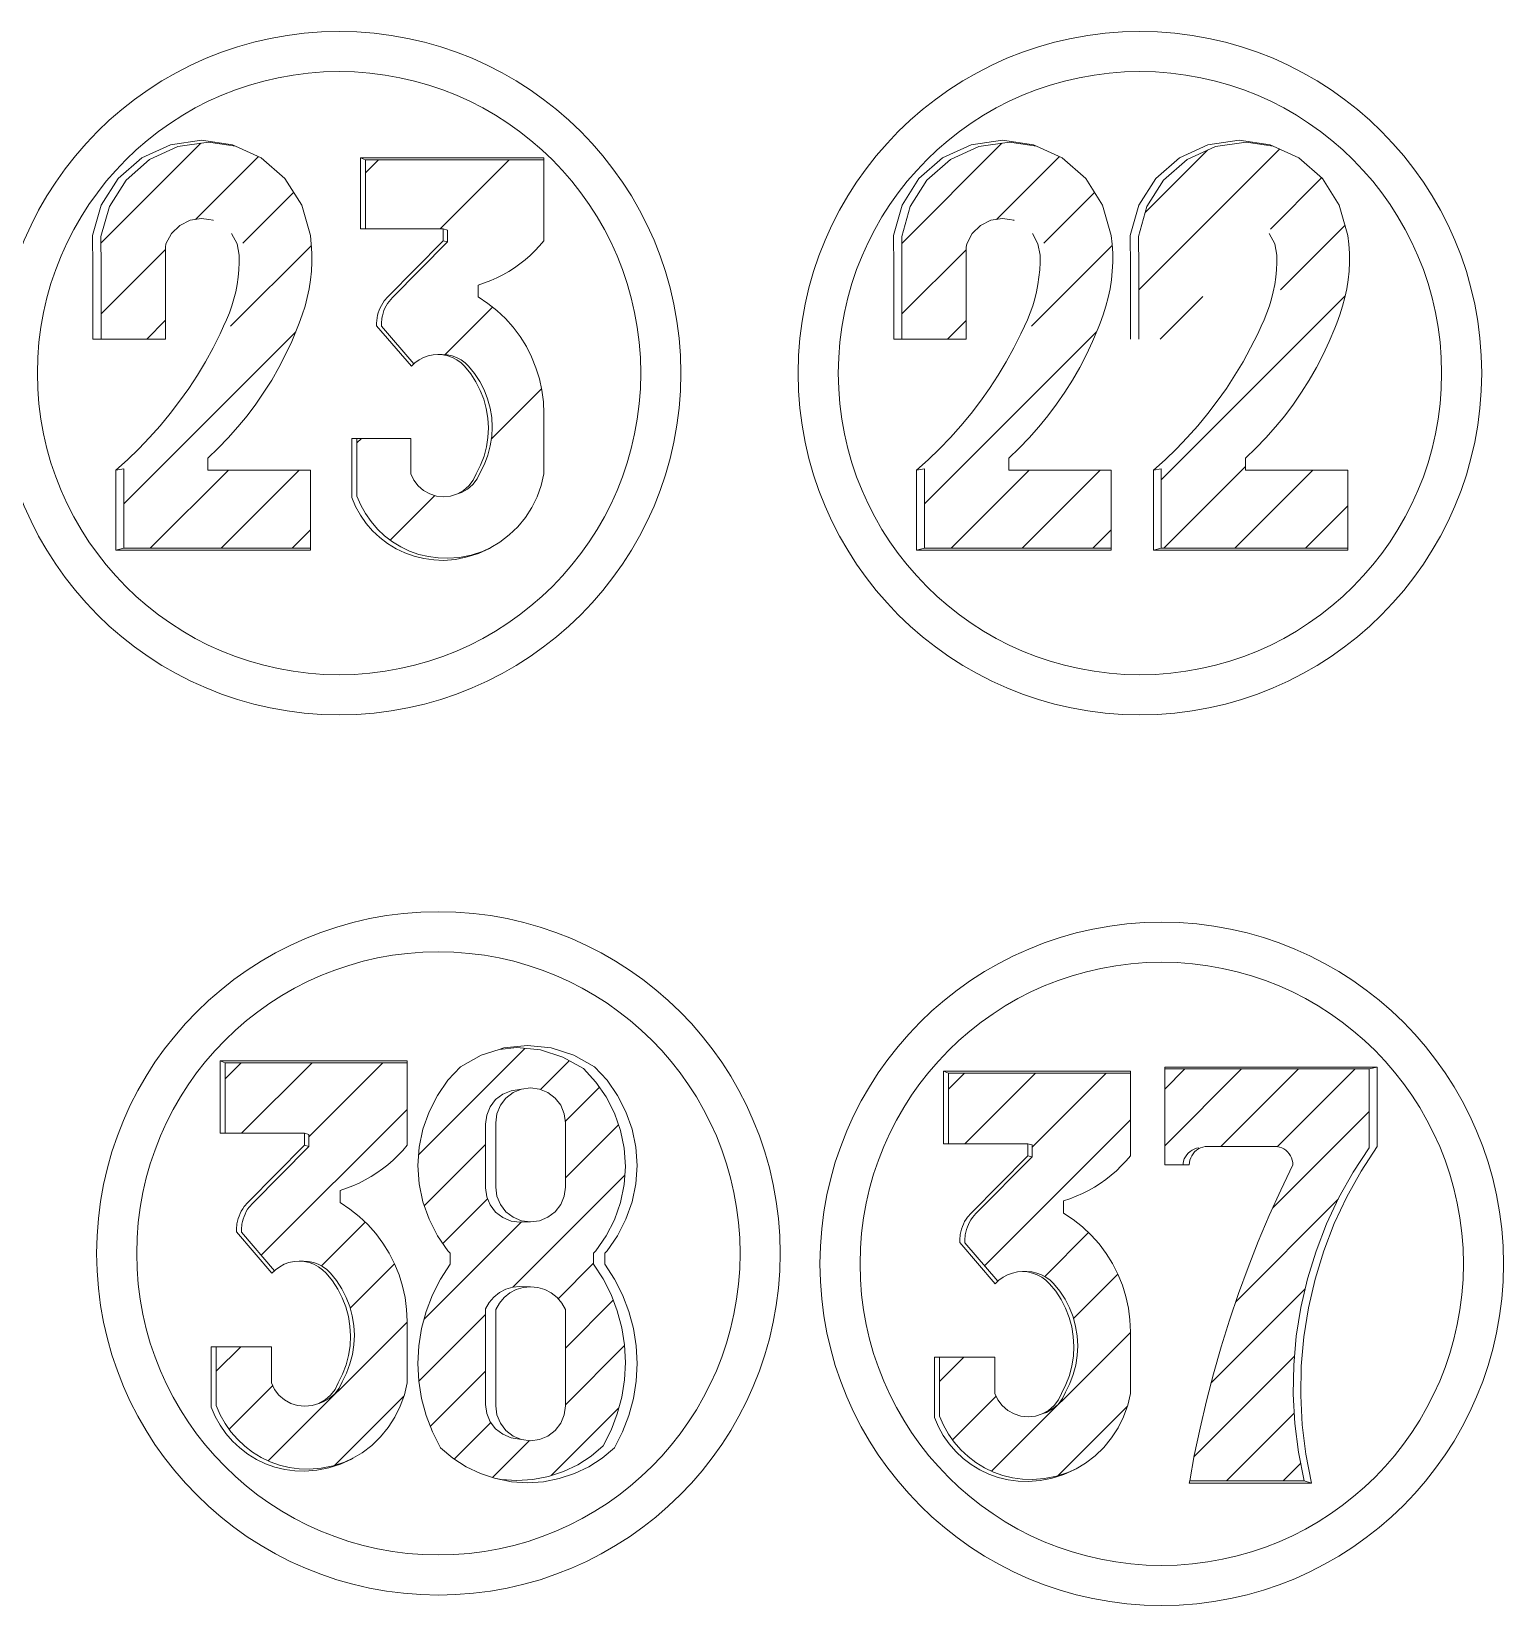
# Model space of a CAD drawing. Header units: inches. Extents: x 91 to 9019, y -381 to 2878.
# Drawn here: x 4640.69 to 4674.53, y 1370.17 to 1406.37 of the extents above; entities that cross this region are included whole.
import ezdxf

# ---------------------------------------------------------------- set-up
doc = ezdxf.new("R2010")
doc.units = ezdxf.units.IN
doc.header["$MEASUREMENT"] = 0
pattern_1 = [(45, (4025.287, 1972.0265), (-0.8148213, 0.8148213), [])]

msp = doc.modelspace()

# ---------------------------------------------------------------- hatches: boundary and pattern name
at = {"lineweight": 20}
h = msp.add_hatch(dxfattribs=at)
h.set_pattern_fill('ANSI31', color=256, scale=9.218651)
h.set_pattern_definition([(45, (4006.8729, 1972.0265), (-0.8148213, 0.8148213), [])])
h.paths.add_polyline_path([(4647.098, 1396.283), (4644.74, 1396.283), (4644.74, 1396.56), (4644.981, 1396.79), (4645.212, 1397.029), (4645.433, 1397.278), (4645.643, 1397.535), (4645.843, 1397.801), (4646.032, 1398.075), (4646.209, 1398.356), (4646.374, 1398.645), (4646.528, 1398.94), (4646.669, 1399.241), (4646.798, 1399.548), (4646.841, 1399.667), (4646.913, 1399.859), (4646.976, 1400.055), (4647.028, 1400.254), (4647.07, 1400.455), (4647.102, 1400.658), (4647.122, 1400.863), (4647.132, 1401.068), (4647.131, 1401.273), (4647.12, 1401.478), (4647.098, 1401.683), (4646.9, 1402.378), (4646.512, 1402.989), (4645.968, 1403.465), (4645.377, 1403.737), (4644.759, 1403.826), (4644.05, 1403.724), (4643.399, 1403.424), (4642.86, 1402.953), (4642.477, 1402.348), (4642.28, 1401.66), (4642.287, 1400.943), (4642.287, 1399.295), (4643.763, 1399.295), (4643.763, 1401.462), (4643.901, 1401.722), (4644.092, 1401.909), (4644.331, 1402.028), (4644.595, 1402.069), (4644.759, 1402.042), (4644.858, 1402.028), (4644.863, 1402.026), (4645.02, 1402.001), (4645.256, 1401.883), (4645.446, 1401.699), (4645.57, 1401.465), (4645.617, 1401.205), (4645.617, 1401.038), (4645.609, 1400.871), (4645.593, 1400.705), (4645.569, 1400.539), (4645.537, 1400.375), (4645.497, 1400.213), (4645.45, 1400.052), (4645.394, 1399.894), (4645.331, 1399.74), (4645.261, 1399.588), (4645.183, 1399.414), (4645.022, 1399.095), (4644.849, 1398.781), (4644.665, 1398.475), (4644.469, 1398.175), (4644.262, 1397.883), (4644.045, 1397.599), (4643.817, 1397.324), (4643.579, 1397.057), (4643.331, 1396.799), (4643.073, 1396.551), (4642.806, 1396.312), (4642.806, 1394.488), (4647.098, 1394.488)])
h = msp.add_hatch(dxfattribs=at)
h.set_pattern_fill('ANSI31', color=256, scale=9.218651)
h.set_pattern_definition(pattern_1)
h.paths.add_polyline_path([(4665.512, 1396.283), (4663.154, 1396.283), (4663.154, 1396.56), (4663.395, 1396.79), (4663.626, 1397.029), (4663.847, 1397.278), (4664.057, 1397.535), (4664.257, 1397.801), (4664.446, 1398.075), (4664.623, 1398.356), (4664.788, 1398.645), (4664.942, 1398.94), (4665.083, 1399.241), (4665.212, 1399.548), (4665.255, 1399.667), (4665.328, 1399.859), (4665.39, 1400.055), (4665.442, 1400.254), (4665.484, 1400.455), (4665.516, 1400.658), (4665.536, 1400.863), (4665.546, 1401.068), (4665.546, 1401.273), (4665.534, 1401.478), (4665.512, 1401.683), (4665.314, 1402.378), (4664.926, 1402.989), (4664.382, 1403.465), (4663.791, 1403.737), (4663.173, 1403.826), (4662.464, 1403.724), (4661.814, 1403.424), (4661.274, 1402.953), (4660.891, 1402.348), (4660.694, 1401.66), (4660.701, 1400.943), (4660.701, 1399.295), (4662.177, 1399.295), (4662.177, 1401.462), (4662.316, 1401.722), (4662.507, 1401.909), (4662.745, 1402.028), (4663.009, 1402.069), (4663.173, 1402.042), (4663.273, 1402.028), (4663.277, 1402.026), (4663.434, 1402.001), (4663.671, 1401.883), (4663.86, 1401.699), (4663.984, 1401.465), (4664.031, 1401.205), (4664.031, 1401.038), (4664.023, 1400.871), (4664.007, 1400.705), (4663.983, 1400.539), (4663.951, 1400.375), (4663.911, 1400.213), (4663.864, 1400.052), (4663.808, 1399.894), (4663.745, 1399.74), (4663.675, 1399.588), (4663.597, 1399.414), (4663.436, 1399.095), (4663.263, 1398.781), (4663.079, 1398.475), (4662.883, 1398.175), (4662.676, 1397.883), (4662.459, 1397.599), (4662.231, 1397.324), (4661.993, 1397.057), (4661.745, 1396.799), (4661.487, 1396.551), (4661.221, 1396.312), (4661.221, 1394.488), (4665.512, 1394.488)])
h = msp.add_hatch(dxfattribs=at)
h.set_pattern_fill('ANSI31', color=256, scale=9.218651)
h.set_pattern_definition(pattern_1)
h.paths.add_polyline_path([(4670.954, 1396.283), (4668.597, 1396.283), (4668.597, 1396.56), (4668.837, 1396.79), (4669.068, 1397.029), (4669.289, 1397.278), (4669.5, 1397.535), (4669.699, 1397.801), (4669.888, 1398.075), (4670.065, 1398.356), (4670.231, 1398.645), (4670.384, 1398.94), (4670.525, 1399.241), (4670.654, 1399.548), (4670.697, 1399.667), (4670.77, 1399.859), (4670.833, 1400.055), (4670.885, 1400.254), (4670.927, 1400.455), (4670.958, 1400.658), (4670.979, 1400.863), (4670.989, 1401.068), (4670.988, 1401.273), (4670.977, 1401.478), (4670.954, 1401.683), (4670.756, 1402.378), (4670.369, 1402.989), (4669.824, 1403.465), (4669.233, 1403.737), (4668.615, 1403.826), (4667.907, 1403.724), (4667.256, 1403.424), (4666.717, 1402.953), (4666.333, 1402.348), (4666.137, 1401.66), (4666.144, 1400.943), (4666.144, 1399.295), (4667.619, 1399.295), (4667.619, 1401.462), (4667.758, 1401.722), (4667.949, 1401.909), (4668.188, 1402.028), (4668.451, 1402.069), (4668.615, 1402.042), (4668.715, 1402.028), (4668.719, 1402.026), (4668.877, 1402.001), (4669.113, 1401.883), (4669.302, 1401.699), (4669.426, 1401.465), (4669.473, 1401.205), (4669.474, 1401.038), (4669.466, 1400.871), (4669.45, 1400.705), (4669.426, 1400.539), (4669.394, 1400.375), (4669.354, 1400.213), (4669.306, 1400.052), (4669.251, 1399.894), (4669.188, 1399.74), (4669.117, 1399.588), (4669.039, 1399.414), (4668.878, 1399.095), (4668.706, 1398.781), (4668.521, 1398.475), (4668.326, 1398.175), (4668.119, 1397.883), (4667.901, 1397.599), (4667.673, 1397.324), (4667.435, 1397.057), (4667.187, 1396.799), (4666.93, 1396.551), (4666.663, 1396.312), (4666.663, 1394.488), (4670.954, 1394.488)])
h = msp.add_hatch(dxfattribs=at)
h.set_pattern_fill('ANSI31', color=256, scale=17)
h.set_pattern_definition([(45, (3617.141, 2286.2095), (-1.502602, 1.502602), [])])
h.paths.add_polyline_path([(4652.468, 1403.419), (4648.365, 1403.419), (4648.365, 1401.83), (4650.155, 1401.83), (4650.252, 1401.802), (4650.252, 1401.532), (4648.986, 1400.254), (4648.907, 1400.163), (4648.872, 1400.113), (4648.841, 1400.062), (4648.814, 1400.008), (4648.791, 1399.952), (4648.771, 1399.895), (4648.755, 1399.836), (4648.744, 1399.777), (4648.733, 1399.657), (4648.734, 1399.596), (4649.478, 1398.729), (4649.503, 1398.753), (4649.596, 1398.82), (4649.697, 1398.874), (4649.805, 1398.913), (4649.918, 1398.937), (4650.032, 1398.945), (4650.13, 1398.946), (4650.244, 1398.938), (4650.355, 1398.914), (4650.462, 1398.875), (4650.563, 1398.822), (4650.655, 1398.755), (4650.737, 1398.676), (4650.875, 1398.506), (4650.995, 1398.322), (4651.095, 1398.127), (4651.174, 1397.922), (4651.232, 1397.711), (4651.267, 1397.494), (4651.279, 1397.275), (4651.268, 1397.056), (4651.235, 1396.839), (4651.179, 1396.627), (4651.102, 1396.422), (4651.003, 1396.226), (4650.933, 1396.081), (4650.835, 1395.953), (4650.713, 1395.847), (4650.573, 1395.769), (4650.479, 1395.737), (4650.324, 1395.688), (4650.162, 1395.672), (4650, 1395.688), (4649.845, 1395.737), (4649.703, 1395.817), (4649.58, 1395.923), (4649.481, 1396.052), (4649.41, 1396.199), (4649.41, 1397.015), (4648.167, 1397.015), (4648.167, 1395.687), (4648.255, 1395.48), (4648.365, 1395.283), (4648.494, 1395.099), (4648.641, 1394.928), (4648.805, 1394.774), (4648.985, 1394.638), (4649.177, 1394.52), (4649.38, 1394.423), (4649.592, 1394.347), (4649.811, 1394.294), (4650.034, 1394.263), (4650.259, 1394.256), (4650.53, 1394.278), (4650.797, 1394.331), (4651.056, 1394.415), (4651.247, 1394.501), (4651.452, 1394.625), (4651.67, 1394.792), (4651.868, 1394.983), (4652.042, 1395.195), (4652.191, 1395.426), (4652.313, 1395.673), (4652.405, 1395.931), (4652.468, 1396.199), (4652.468, 1397.589), (4652.457, 1397.857), (4652.422, 1398.122), (4652.365, 1398.384), (4652.286, 1398.64), (4652.186, 1398.888), (4652.064, 1399.127), (4651.923, 1399.354), (4651.762, 1399.568), (4651.584, 1399.768), (4651.389, 1399.952), (4651.18, 1400.119), (4650.957, 1400.267), (4650.957, 1400.539), (4651.103, 1400.588), (4651.246, 1400.644), (4651.387, 1400.707), (4651.525, 1400.776), (4651.658, 1400.853), (4651.788, 1400.936), (4651.914, 1401.025), (4652.035, 1401.12), (4652.151, 1401.221), (4652.262, 1401.328), (4652.368, 1401.44), (4652.468, 1401.558)])
h = msp.add_hatch(dxfattribs=at)
h.set_pattern_fill('ANSI31', color=256, scale=7.374921)
h.set_pattern_definition([(45, (4154.3499, 1814.853), (-0.651857, 0.651857), [])])
h.paths.add_polyline_path([(4653.611, 1378.277), (4653.659, 1378.329), (4653.899, 1378.673), (4654.091, 1379.046), (4654.23, 1379.441), (4654.315, 1379.852), (4654.343, 1380.271), (4654.315, 1380.689), (4654.23, 1381.1), (4654.091, 1381.495), (4653.899, 1381.868), (4653.659, 1382.212), (4653.375, 1382.52), (4652.903, 1382.785), (4652.387, 1382.949), (4651.848, 1383.004), (4651.441, 1382.962), (4651.026, 1382.831), (4650.55, 1382.563), (4650.262, 1382.252), (4650.02, 1381.905), (4649.826, 1381.528), (4649.686, 1381.129), (4649.6, 1380.714), (4649.572, 1380.291), (4649.6, 1379.869), (4649.686, 1379.454), (4649.826, 1379.055), (4650.02, 1378.678), (4650.262, 1378.331), (4650.311, 1378.278), (4650.311, 1378.019), (4650.09, 1377.679), (4649.906, 1377.317), (4649.761, 1376.938), (4649.656, 1376.546), (4649.593, 1376.145), (4649.572, 1375.74), (4649.593, 1375.335), (4649.656, 1374.934), (4649.761, 1374.542), (4649.906, 1374.163), (4650.09, 1373.801), (4650.371, 1373.564), (4650.681, 1373.364), (4651.013, 1373.206), (4651.333, 1373.1), (4651.485, 1373.071), (4651.848, 1373.047), (4652.212, 1373.071), (4652.57, 1373.14), (4652.916, 1373.254), (4653.245, 1373.411), (4653.551, 1373.609), (4653.83, 1373.844), (4654.012, 1374.202), (4654.155, 1374.577), (4654.259, 1374.966), (4654.322, 1375.362), (4654.343, 1375.764), (4654.322, 1376.165), (4654.259, 1376.562), (4654.155, 1376.95), (4654.012, 1377.325), (4653.83, 1377.684), (4653.611, 1378.021)])
h.paths.add_polyline_path([(4652.489, 1377.438), (4652.637, 1377.361), (4652.769, 1377.256), (4652.878, 1377.129), (4652.961, 1376.983), (4652.961, 1374.763), (4652.934, 1374.556), (4652.854, 1374.363), (4652.727, 1374.197), (4652.561, 1374.07), (4652.368, 1373.99), (4652.161, 1373.963), (4651.954, 1373.99), (4651.713, 1374.031), (4651.522, 1374.11), (4651.358, 1374.236), (4651.232, 1374.4), (4651.153, 1374.591), (4651.126, 1374.796), (4651.126, 1376.995), (4651.208, 1377.139), (4651.316, 1377.265), (4651.446, 1377.368), (4651.593, 1377.445), (4651.753, 1377.492), (4651.918, 1377.508), (4652.161, 1377.501), (4652.328, 1377.485)], flags=16)
h.paths.add_polyline_path([(4652.368, 1379.023), (4652.161, 1378.996), (4651.918, 1378.987), (4651.713, 1379.014), (4651.522, 1379.094), (4651.358, 1379.22), (4651.232, 1379.384), (4651.153, 1379.575), (4651.126, 1379.78), (4651.126, 1381.245), (4651.153, 1381.45), (4651.232, 1381.641), (4651.358, 1381.806), (4651.522, 1381.931), (4651.713, 1382.011), (4651.954, 1382.048), (4652.161, 1382.076), (4652.368, 1382.048), (4652.561, 1381.968), (4652.727, 1381.841), (4652.854, 1381.676), (4652.934, 1381.483), (4652.961, 1381.276), (4652.961, 1379.796), (4652.934, 1379.588), (4652.854, 1379.396), (4652.727, 1379.23), (4652.561, 1379.103)], flags=16)
h = msp.add_hatch(dxfattribs=at)
h.set_pattern_fill('ANSI31', color=256, scale=9.218651)
h.set_pattern_definition([(45, (4109.8692, 1924.2097), (-0.8148213, 0.8148213), [])])
h.paths.add_polyline_path([(4649.323, 1382.655), (4645.139, 1382.655), (4645.139, 1381.034), (4646.964, 1381.034), (4647.063, 1381.006), (4647.063, 1380.731), (4645.772, 1379.427), (4645.691, 1379.334), (4645.656, 1379.284), (4645.625, 1379.231), (4645.597, 1379.176), (4645.573, 1379.119), (4645.553, 1379.061), (4645.537, 1379.001), (4645.525, 1378.941), (4645.514, 1378.818), (4645.515, 1378.756), (4646.274, 1377.872), (4646.299, 1377.896), (4646.394, 1377.965), (4646.497, 1378.02), (4646.607, 1378.06), (4646.722, 1378.084), (4646.839, 1378.092), (4646.939, 1378.092), (4647.055, 1378.084), (4647.169, 1378.06), (4647.278, 1378.021), (4647.38, 1377.966), (4647.474, 1377.898), (4647.558, 1377.818), (4647.699, 1377.644), (4647.821, 1377.457), (4647.923, 1377.257), (4648.004, 1377.049), (4648.062, 1376.833), (4648.098, 1376.612), (4648.11, 1376.389), (4648.1, 1376.165), (4648.066, 1375.944), (4648.009, 1375.728), (4647.93, 1375.519), (4647.829, 1375.319), (4647.758, 1375.171), (4647.658, 1375.04), (4647.534, 1374.933), (4647.39, 1374.853), (4647.294, 1374.82), (4647.136, 1374.77), (4646.971, 1374.754), (4646.806, 1374.77), (4646.648, 1374.82), (4646.503, 1374.901), (4646.377, 1375.01), (4646.276, 1375.142), (4646.204, 1375.291), (4646.204, 1376.124), (4644.936, 1376.124), (4644.936, 1374.769), (4645.027, 1374.558), (4645.139, 1374.357), (4645.27, 1374.169), (4645.421, 1373.995), (4645.588, 1373.838), (4645.77, 1373.699), (4645.966, 1373.579), (4646.174, 1373.48), (4646.39, 1373.403), (4646.613, 1373.348), (4646.841, 1373.317), (4647.07, 1373.309), (4647.347, 1373.332), (4647.619, 1373.386), (4647.883, 1373.472), (4648.078, 1373.56), (4648.288, 1373.686), (4648.51, 1373.856), (4648.711, 1374.051), (4648.889, 1374.268), (4649.041, 1374.503), (4649.165, 1374.754), (4649.259, 1375.018), (4649.323, 1375.291), (4649.323, 1376.709), (4649.312, 1376.982), (4649.277, 1377.253), (4649.218, 1377.52), (4649.138, 1377.781), (4649.035, 1378.034), (4648.911, 1378.277), (4648.767, 1378.509), (4648.603, 1378.728), (4648.422, 1378.932), (4648.223, 1379.119), (4648.009, 1379.289), (4647.782, 1379.44), (4647.782, 1379.718), (4647.931, 1379.767), (4648.077, 1379.824), (4648.221, 1379.889), (4648.361, 1379.96), (4648.498, 1380.038), (4648.63, 1380.122), (4648.758, 1380.213), (4648.882, 1380.31), (4649, 1380.414), (4649.113, 1380.523), (4649.221, 1380.637), (4649.323, 1380.757)])
h = msp.add_hatch(dxfattribs=at)
h.set_pattern_fill('ANSI31', color=256, scale=7.374921)
h.set_pattern_definition([(45, (4156.9338, 1814.82455), (-0.651857, 0.651857), [])])
h.paths.add_polyline_path([(4669.767, 1376.368), (4669.872, 1377.03), (4670.024, 1377.683), (4670.22, 1378.323), (4670.462, 1378.948), (4670.747, 1379.555), (4671.073, 1380.14), (4671.44, 1380.701), (4671.44, 1382.512), (4666.744, 1382.512), (4666.744, 1380.306), (4667.162, 1380.306), (4667.166, 1380.365), (4667.201, 1380.469), (4667.262, 1380.56), (4667.344, 1380.633), (4667.443, 1380.681), (4667.47, 1380.687), (4667.418, 1380.669), (4667.369, 1380.645), (4667.324, 1380.615), (4667.283, 1380.579), (4667.247, 1380.537), (4667.216, 1380.492), (4667.192, 1380.443), (4667.174, 1380.391), (4667.164, 1380.338), (4667.162, 1380.306), (4667.307, 1380.306), (4667.312, 1380.389), (4667.348, 1380.494), (4667.41, 1380.586), (4667.493, 1380.659), (4667.592, 1380.709), (4667.674, 1380.725), (4667.729, 1380.728), (4669.307, 1380.728), (4669.406, 1380.708), (4669.505, 1380.659), (4669.587, 1380.586), (4669.648, 1380.494), (4669.682, 1380.389), (4669.686, 1380.306), (4669.408, 1379.727), (4669.143, 1379.14), (4668.893, 1378.547), (4668.657, 1377.949), (4668.436, 1377.345), (4668.229, 1376.735), (4668.038, 1376.121), (4667.861, 1375.503), (4667.7, 1374.88), (4667.553, 1374.253), (4667.422, 1373.623), (4667.316, 1373.038), (4669.945, 1373.038), (4669.815, 1373.696), (4669.733, 1374.361), (4669.697, 1375.03), (4669.708, 1375.7)])
h = msp.add_hatch(dxfattribs=at)
h.set_pattern_fill('ANSI31', color=256, scale=9.218651)
h.set_pattern_definition([(45, (4126.5, 1923.9688), (-0.8148213, 0.8148213), [])])
h.paths.add_polyline_path([(4665.954, 1382.414), (4661.77, 1382.414), (4661.77, 1380.793), (4663.595, 1380.793), (4663.694, 1380.765), (4663.694, 1380.49), (4662.402, 1379.187), (4662.322, 1379.093), (4662.287, 1379.043), (4662.255, 1378.99), (4662.227, 1378.935), (4662.204, 1378.878), (4662.184, 1378.82), (4662.168, 1378.76), (4662.156, 1378.7), (4662.145, 1378.577), (4662.146, 1378.515), (4662.905, 1377.631), (4662.93, 1377.655), (4663.024, 1377.724), (4663.128, 1377.779), (4663.238, 1377.819), (4663.353, 1377.843), (4663.47, 1377.851), (4663.57, 1377.852), (4663.686, 1377.844), (4663.799, 1377.819), (4663.908, 1377.78), (4664.011, 1377.725), (4664.105, 1377.657), (4664.188, 1377.577), (4664.33, 1377.403), (4664.452, 1377.216), (4664.554, 1377.017), (4664.634, 1376.808), (4664.693, 1376.592), (4664.729, 1376.371), (4664.741, 1376.148), (4664.73, 1375.924), (4664.697, 1375.703), (4664.64, 1375.487), (4664.561, 1375.278), (4664.46, 1375.078), (4664.389, 1374.93), (4664.289, 1374.799), (4664.165, 1374.692), (4664.021, 1374.612), (4663.925, 1374.579), (4663.767, 1374.53), (4663.602, 1374.513), (4663.437, 1374.53), (4663.279, 1374.579), (4663.134, 1374.66), (4663.008, 1374.769), (4662.907, 1374.901), (4662.835, 1375.05), (4662.835, 1375.883), (4661.567, 1375.883), (4661.567, 1374.528), (4661.658, 1374.317), (4661.769, 1374.116), (4661.901, 1373.928), (4662.051, 1373.755), (4662.219, 1373.597), (4662.401, 1373.458), (4662.597, 1373.338), (4662.804, 1373.239), (4663.021, 1373.162), (4663.244, 1373.108), (4663.471, 1373.076), (4663.701, 1373.068), (4663.977, 1373.091), (4664.25, 1373.146), (4664.514, 1373.231), (4664.709, 1373.319), (4664.918, 1373.445), (4665.141, 1373.615), (4665.342, 1373.81), (4665.52, 1374.027), (4665.672, 1374.262), (4665.796, 1374.514), (4665.89, 1374.777), (4665.954, 1375.05), (4665.954, 1376.468), (4665.942, 1376.741), (4665.907, 1377.012), (4665.849, 1377.279), (4665.769, 1377.54), (4665.666, 1377.793), (4665.542, 1378.036), (4665.398, 1378.268), (4665.234, 1378.487), (4665.052, 1378.691), (4664.854, 1378.878), (4664.64, 1379.048), (4664.413, 1379.199), (4664.413, 1379.477), (4664.562, 1379.527), (4664.708, 1379.584), (4664.852, 1379.648), (4664.992, 1379.719), (4665.128, 1379.797), (4665.261, 1379.881), (4665.389, 1379.972), (4665.512, 1380.07), (4665.631, 1380.173), (4665.744, 1380.282), (4665.852, 1380.396), (4665.954, 1380.516)])

# ---------------------------------------------------------------- linework, layer by layer
for p, q in [((4648.249, 1403.463), (4648.249, 1401.83)), ((4648.365, 1403.419), (4648.365, 1401.83)), ((4648.249, 1401.83), (4648.365, 1401.83)), ((4648.365, 1401.83), (4650.155, 1401.83)), ((4650.155, 1401.83), (4650.252, 1401.802)), ((4650.252, 1401.802), (4650.252, 1401.532)), ((4650.479, 1395.737), (4650.324, 1395.688)), ((4645.021, 1382.7), (4645.021, 1381.034)), ((4645.139, 1382.655), (4645.139, 1381.034)), ((4661.652, 1382.459), (4661.652, 1380.793)), ((4661.77, 1382.414), (4661.77, 1380.793)), ((4645.021, 1381.034), (4645.139, 1381.034)), ((4645.139, 1381.034), (4646.964, 1381.034)), ((4646.964, 1381.034), (4647.063, 1381.006)), ((4647.063, 1381.006), (4647.063, 1380.731)), ((4661.652, 1380.793), (4661.77, 1380.793)), ((4661.77, 1380.793), (4663.595, 1380.793)), ((4663.595, 1380.793), (4663.694, 1380.765)), ((4663.694, 1380.765), (4663.694, 1380.49)), ((4651.994, 1377.485), (4651.833, 1377.438)), ((4652.161, 1377.501), (4651.994, 1377.485)), ((4647.294, 1374.82), (4647.136, 1374.77)), ((4663.925, 1374.579), (4663.767, 1374.53)), ((4667.316, 1373.038), (4669.945, 1373.038))]:
    msp.add_line(p, q, dxfattribs=at)
for points in [[(4642.099, 1399.295), (4642.099, 1400.96), (4642.092, 1401.683), (4642.29, 1402.378), (4642.677, 1402.989), (4643.222, 1403.465), (4643.879, 1403.767), (4644.595, 1403.871), (4645.311, 1403.767), (4645.377, 1403.737), (4645.968, 1403.465), (4646.512, 1402.989), (4646.9, 1402.378), (4647.098, 1401.683), (4647.12, 1401.478), (4647.131, 1401.273), (4647.132, 1401.068), (4647.122, 1400.863), (4647.102, 1400.658), (4647.07, 1400.455), (4647.028, 1400.254), (4646.976, 1400.055), (4646.913, 1399.859), (4646.841, 1399.667), (4646.798, 1399.548), (4646.669, 1399.241), (4646.528, 1398.94), (4646.374, 1398.645), (4646.209, 1398.356), (4646.032, 1398.075), (4645.843, 1397.801), (4645.643, 1397.535), (4645.433, 1397.278), (4645.212, 1397.029), (4644.981, 1396.79), (4644.74, 1396.56), (4644.74, 1396.283), (4647.098, 1396.283), (4647.098, 1394.488), (4647.098, 1394.441), (4642.623, 1394.441)], [(4642.287, 1399.295), (4642.287, 1400.943), (4642.28, 1401.66), (4642.477, 1402.348), (4642.86, 1402.953), (4643.399, 1403.424), (4644.05, 1403.724), (4644.759, 1403.826), (4645.377, 1403.737)], [(4660.513, 1399.295), (4660.513, 1400.96), (4660.506, 1401.683), (4660.704, 1402.378), (4661.091, 1402.989), (4661.636, 1403.465), (4662.293, 1403.767), (4663.009, 1403.871), (4663.725, 1403.767), (4663.791, 1403.737), (4664.382, 1403.465), (4664.926, 1402.989), (4665.314, 1402.378), (4665.512, 1401.683), (4665.534, 1401.478), (4665.546, 1401.273), (4665.546, 1401.068), (4665.536, 1400.863), (4665.516, 1400.658), (4665.484, 1400.455), (4665.442, 1400.254), (4665.39, 1400.055), (4665.328, 1399.859), (4665.255, 1399.667), (4665.212, 1399.548), (4665.083, 1399.241), (4664.942, 1398.94), (4664.788, 1398.645), (4664.623, 1398.356), (4664.446, 1398.075), (4664.257, 1397.801), (4664.057, 1397.535), (4663.847, 1397.278), (4663.626, 1397.029), (4663.395, 1396.79), (4663.154, 1396.56), (4663.154, 1396.283), (4665.512, 1396.283), (4665.512, 1394.488), (4665.512, 1394.441), (4661.037, 1394.441)], [(4660.701, 1399.295), (4660.701, 1400.943), (4660.694, 1401.66), (4660.891, 1402.348), (4661.274, 1402.953), (4661.814, 1403.424), (4662.464, 1403.724), (4663.173, 1403.826), (4663.791, 1403.737)], [(4665.955, 1399.295), (4665.955, 1400.96), (4665.948, 1401.683), (4666.147, 1402.378), (4666.534, 1402.989), (4667.078, 1403.465), (4667.735, 1403.767), (4668.451, 1403.871), (4669.167, 1403.767), (4669.233, 1403.737), (4669.824, 1403.465), (4670.369, 1402.989), (4670.756, 1402.378), (4670.954, 1401.683), (4670.977, 1401.478), (4670.988, 1401.273), (4670.989, 1401.068), (4670.979, 1400.863), (4670.958, 1400.658), (4670.927, 1400.455), (4670.885, 1400.254), (4670.833, 1400.055), (4670.77, 1399.859), (4670.697, 1399.667), (4670.654, 1399.548), (4670.525, 1399.241), (4670.384, 1398.94), (4670.231, 1398.645), (4670.065, 1398.356), (4669.888, 1398.075), (4669.699, 1397.801), (4669.5, 1397.535), (4669.289, 1397.278), (4669.068, 1397.029), (4668.837, 1396.79), (4668.597, 1396.56), (4668.597, 1396.283), (4670.954, 1396.283), (4670.954, 1394.488), (4670.954, 1394.441), (4666.48, 1394.441)], [(4666.144, 1399.295), (4666.144, 1400.943), (4666.137, 1401.66), (4666.333, 1402.348), (4666.717, 1402.953), (4667.256, 1403.424), (4667.907, 1403.724), (4668.615, 1403.826), (4669.233, 1403.737)], [(4651.67, 1394.792), (4651.868, 1394.983), (4652.042, 1395.195), (4652.191, 1395.426), (4652.313, 1395.673), (4652.405, 1395.931), (4652.468, 1396.199), (4652.468, 1397.589), (4652.457, 1397.857), (4652.422, 1398.122), (4652.365, 1398.384), (4652.286, 1398.64), (4652.186, 1398.888), (4652.064, 1399.127), (4651.923, 1399.354), (4651.762, 1399.568), (4651.584, 1399.768), (4651.389, 1399.952), (4651.18, 1400.119), (4650.957, 1400.267), (4650.957, 1400.539), (4651.103, 1400.588), (4651.246, 1400.644), (4651.387, 1400.707), (4651.525, 1400.776), (4651.658, 1400.853), (4651.788, 1400.936), (4651.914, 1401.025), (4652.035, 1401.12), (4652.151, 1401.221), (4652.262, 1401.328), (4652.368, 1401.44), (4652.468, 1401.558), (4652.468, 1403.419)], [(4642.099, 1399.295), (4642.287, 1399.295), (4643.764, 1399.295), (4643.764, 1401.415), (4643.777, 1401.489), (4643.903, 1401.724), (4644.094, 1401.911), (4644.333, 1402.03), (4644.597, 1402.071), (4644.761, 1402.044), (4644.861, 1402.03), (4644.865, 1402.028)], [(4660.513, 1399.295), (4660.701, 1399.295), (4662.178, 1399.295), (4662.178, 1401.415), (4662.192, 1401.489), (4662.317, 1401.724), (4662.508, 1401.911), (4662.747, 1402.03), (4663.011, 1402.071), (4663.175, 1402.044), (4663.275, 1402.03), (4663.279, 1402.028)], [(4645.288, 1401.722), (4645.413, 1401.487), (4645.461, 1401.224), (4645.461, 1401.055), (4645.453, 1400.887), (4645.437, 1400.718), (4645.413, 1400.551), (4645.381, 1400.386), (4645.34, 1400.222), (4645.292, 1400.06), (4645.236, 1399.9), (4645.173, 1399.744), (4645.102, 1399.591), (4645.023, 1399.415), (4644.86, 1399.093), (4644.686, 1398.776), (4644.5, 1398.467), (4644.302, 1398.164), (4644.093, 1397.869), (4643.874, 1397.583), (4643.643, 1397.304), (4643.403, 1397.035), (4643.152, 1396.774), (4642.892, 1396.524), (4642.623, 1396.283), (4642.623, 1394.441), (4642.806, 1394.488), (4647.098, 1394.488)], [(4650.155, 1401.83), (4650.155, 1401.558), (4650.252, 1401.532), (4648.986, 1400.254), (4648.907, 1400.163), (4648.872, 1400.113), (4648.841, 1400.062), (4648.814, 1400.008), (4648.791, 1399.952), (4648.771, 1399.895), (4648.755, 1399.836), (4648.744, 1399.777), (4648.733, 1399.657), (4648.734, 1399.596), (4649.478, 1398.729)], [(4663.702, 1401.722), (4663.828, 1401.487), (4663.875, 1401.224), (4663.876, 1401.055), (4663.868, 1400.887), (4663.851, 1400.718), (4663.827, 1400.551), (4663.795, 1400.386), (4663.755, 1400.222), (4663.706, 1400.06), (4663.65, 1399.9), (4663.587, 1399.744), (4663.516, 1399.591), (4663.437, 1399.415), (4663.274, 1399.093), (4663.1, 1398.776), (4662.914, 1398.467), (4662.716, 1398.164), (4662.507, 1397.869), (4662.288, 1397.583), (4662.057, 1397.304), (4661.817, 1397.035), (4661.566, 1396.774), (4661.306, 1396.524), (4661.037, 1396.283), (4661.037, 1394.441), (4661.221, 1394.488), (4665.512, 1394.488)], [(4669.145, 1401.722), (4669.27, 1401.487), (4669.318, 1401.224), (4669.318, 1401.055), (4669.31, 1400.887), (4669.294, 1400.718), (4669.27, 1400.551), (4669.237, 1400.386), (4669.197, 1400.222), (4669.149, 1400.06), (4669.093, 1399.9), (4669.029, 1399.744), (4668.958, 1399.591), (4668.879, 1399.415), (4668.717, 1399.093), (4668.542, 1398.776), (4668.356, 1398.467), (4668.159, 1398.164), (4667.95, 1397.869), (4667.73, 1397.583), (4667.5, 1397.304), (4667.259, 1397.035), (4667.009, 1396.774), (4666.749, 1396.524), (4666.48, 1396.283), (4666.48, 1394.441), (4666.663, 1394.488), (4670.954, 1394.488)], [(4650.155, 1401.558), (4648.876, 1400.267), (4648.797, 1400.175), (4648.762, 1400.125), (4648.73, 1400.072), (4648.703, 1400.018), (4648.679, 1399.962), (4648.659, 1399.904), (4648.644, 1399.845), (4648.632, 1399.785), (4648.621, 1399.664), (4648.622, 1399.603), (4649.42, 1398.673), (4649.478, 1398.729), (4649.503, 1398.753), (4649.596, 1398.82), (4649.697, 1398.874), (4649.805, 1398.913), (4649.918, 1398.937), (4650.032, 1398.945)], [(4650.324, 1395.688), (4650.162, 1395.672), (4650, 1395.688), (4649.845, 1395.737), (4649.703, 1395.817), (4649.58, 1395.923), (4649.481, 1396.052), (4649.41, 1396.199), (4649.41, 1397.015), (4648.167, 1397.015), (4648.049, 1397.015), (4648.049, 1395.654), (4648.139, 1395.445), (4648.249, 1395.247), (4648.38, 1395.06), (4648.528, 1394.889), (4648.694, 1394.733), (4648.875, 1394.595), (4649.069, 1394.476), (4649.274, 1394.378), (4649.488, 1394.302), (4649.709, 1394.248), (4649.935, 1394.217), (4650.162, 1394.209), (4650.436, 1394.232), (4650.705, 1394.286), (4650.967, 1394.37), (4651.217, 1394.483), (4651.247, 1394.501), (4651.452, 1394.625), (4651.67, 1394.792)], [(4648.167, 1397.015), (4648.167, 1395.687), (4648.255, 1395.48), (4648.365, 1395.283), (4648.494, 1395.099), (4648.641, 1394.928), (4648.805, 1394.774), (4648.985, 1394.638), (4649.177, 1394.52), (4649.38, 1394.423), (4649.592, 1394.347), (4649.811, 1394.294), (4650.034, 1394.263), (4650.259, 1394.256), (4650.53, 1394.278), (4650.797, 1394.331), (4651.056, 1394.415), (4651.247, 1394.501)], [(4642.623, 1396.283), (4642.806, 1396.312), (4642.806, 1394.488)], [(4661.037, 1396.283), (4661.221, 1396.312), (4661.221, 1394.488)], [(4666.48, 1396.283), (4666.663, 1396.312), (4666.663, 1394.488)], [(4650.311, 1378.019), (4650.311, 1378.278), (4650.262, 1378.331), (4650.02, 1378.678), (4649.826, 1379.055), (4649.686, 1379.454), (4649.6, 1379.869), (4649.572, 1380.291), (4649.6, 1380.714), (4649.686, 1381.129), (4649.826, 1381.528), (4650.02, 1381.905), (4650.262, 1382.252), (4650.55, 1382.563), (4651.026, 1382.831), (4651.441, 1382.962), (4651.547, 1382.996)], [(4651.333, 1373.1), (4651.485, 1373.071), (4651.848, 1373.047), (4652.212, 1373.071), (4652.57, 1373.14), (4652.916, 1373.254), (4653.245, 1373.411), (4653.551, 1373.609), (4653.83, 1373.844), (4654.012, 1374.202), (4654.155, 1374.577), (4654.259, 1374.966), (4654.322, 1375.362), (4654.343, 1375.764), (4654.322, 1376.165), (4654.259, 1376.562), (4654.155, 1376.95), (4654.012, 1377.325), (4653.83, 1377.684), (4653.611, 1378.021), (4653.611, 1378.277), (4653.659, 1378.329), (4653.899, 1378.673), (4654.091, 1379.046), (4654.23, 1379.441), (4654.315, 1379.852), (4654.343, 1380.271), (4654.315, 1380.689), (4654.23, 1381.1), (4654.091, 1381.495), (4653.899, 1381.868), (4653.659, 1382.212), (4653.375, 1382.52), (4652.903, 1382.785), (4652.387, 1382.949), (4651.848, 1383.004), (4651.441, 1382.962)], [(4653.871, 1378.019), (4653.871, 1378.278), (4653.919, 1378.331), (4654.162, 1378.678), (4654.355, 1379.055), (4654.496, 1379.454), (4654.581, 1379.869), (4654.61, 1380.291), (4654.581, 1380.714), (4654.496, 1381.129), (4654.355, 1381.528), (4654.162, 1381.905), (4653.919, 1382.252), (4653.632, 1382.563), (4653.155, 1382.831), (4652.634, 1382.996), (4652.091, 1383.052), (4651.547, 1382.996)], [(4648.51, 1373.856), (4648.711, 1374.051), (4648.889, 1374.268), (4649.041, 1374.503), (4649.165, 1374.754), (4649.259, 1375.018), (4649.323, 1375.291), (4649.323, 1376.709), (4649.312, 1376.982), (4649.277, 1377.253), (4649.218, 1377.52), (4649.138, 1377.781), (4649.035, 1378.034), (4648.911, 1378.277), (4648.767, 1378.509), (4648.603, 1378.728), (4648.422, 1378.932), (4648.223, 1379.119), (4648.009, 1379.289), (4647.782, 1379.44), (4647.782, 1379.718), (4647.931, 1379.767), (4648.077, 1379.824), (4648.221, 1379.889), (4648.361, 1379.96), (4648.498, 1380.038), (4648.63, 1380.122), (4648.758, 1380.213), (4648.882, 1380.31), (4649, 1380.414), (4649.113, 1380.523), (4649.221, 1380.637), (4649.323, 1380.757), (4649.323, 1382.655)], [(4671.629, 1382.557), (4671.44, 1382.512), (4666.744, 1382.512)], [(4671.44, 1382.512), (4671.44, 1380.701), (4671.073, 1380.14), (4670.747, 1379.555), (4670.462, 1378.948), (4670.22, 1378.323), (4670.024, 1377.683), (4669.872, 1377.03), (4669.767, 1376.368), (4669.708, 1375.7), (4669.697, 1375.03), (4669.733, 1374.361), (4669.815, 1373.696), (4669.945, 1373.038), (4670.119, 1372.99), (4669.988, 1373.654), (4669.905, 1374.326), (4669.869, 1375.002), (4669.88, 1375.679), (4669.939, 1376.353), (4670.045, 1377.021), (4670.198, 1377.68), (4670.397, 1378.327), (4670.641, 1378.959), (4670.929, 1379.571), (4671.259, 1380.162), (4671.629, 1380.728), (4671.629, 1382.557), (4666.744, 1382.557), (4666.744, 1382.512), (4666.744, 1380.306), (4667.162, 1380.306), (4667.307, 1380.306), (4667.31, 1380.361), (4667.321, 1380.416), (4667.339, 1380.468), (4667.363, 1380.517), (4667.394, 1380.563), (4667.43, 1380.605), (4667.472, 1380.641), (4667.518, 1380.672), (4667.567, 1380.696), (4667.62, 1380.714), (4667.674, 1380.725), (4667.729, 1380.728), (4669.27, 1380.728), (4669.325, 1380.725), (4669.379, 1380.714), (4669.431, 1380.696), (4669.48, 1380.672), (4669.526, 1380.641), (4669.567, 1380.604), (4669.603, 1380.563), (4669.633, 1380.517), (4669.657, 1380.467), (4669.674, 1380.415), (4669.684, 1380.361), (4669.686, 1380.306), (4669.408, 1379.727), (4669.143, 1379.14), (4668.893, 1378.547), (4668.657, 1377.949), (4668.436, 1377.345), (4668.229, 1376.735), (4668.038, 1376.121), (4667.861, 1375.503), (4667.7, 1374.88), (4667.553, 1374.253), (4667.422, 1373.623), (4667.316, 1373.038), (4667.307, 1372.99), (4670.119, 1372.99)], [(4665.141, 1373.615), (4665.342, 1373.81), (4665.52, 1374.027), (4665.672, 1374.262), (4665.796, 1374.514), (4665.89, 1374.777), (4665.954, 1375.05), (4665.954, 1376.468), (4665.942, 1376.741), (4665.907, 1377.012), (4665.849, 1377.279), (4665.769, 1377.54), (4665.666, 1377.793), (4665.542, 1378.036), (4665.398, 1378.268), (4665.234, 1378.487), (4665.052, 1378.691), (4664.854, 1378.878), (4664.64, 1379.048), (4664.413, 1379.199), (4664.413, 1379.477), (4664.562, 1379.527), (4664.708, 1379.584), (4664.852, 1379.648), (4664.992, 1379.719), (4665.128, 1379.797), (4665.261, 1379.881), (4665.389, 1379.972), (4665.512, 1380.07), (4665.631, 1380.173), (4665.744, 1380.282), (4665.852, 1380.396), (4665.954, 1380.516), (4665.954, 1382.414)], [(4651.954, 1382.048), (4651.761, 1381.968), (4651.595, 1381.841), (4651.468, 1381.676), (4651.388, 1381.483), (4651.361, 1381.276), (4651.361, 1379.796), (4651.388, 1379.588), (4651.468, 1379.396), (4651.595, 1379.23), (4651.761, 1379.103), (4651.954, 1379.023), (4652.161, 1378.996)], [(4646.964, 1381.034), (4646.964, 1380.757), (4647.063, 1380.731), (4645.772, 1379.427), (4645.691, 1379.334), (4645.656, 1379.284), (4645.625, 1379.231), (4645.597, 1379.176), (4645.573, 1379.119), (4645.553, 1379.061), (4645.537, 1379.001), (4645.525, 1378.941), (4645.514, 1378.818), (4645.515, 1378.756), (4646.274, 1377.872)], [(4646.964, 1380.757), (4645.66, 1379.44), (4645.579, 1379.346), (4645.543, 1379.295), (4645.511, 1379.242), (4645.483, 1379.186), (4645.459, 1379.129), (4645.439, 1379.07), (4645.423, 1379.01), (4645.411, 1378.949), (4645.4, 1378.825), (4645.401, 1378.763), (4646.214, 1377.815), (4646.274, 1377.872), (4646.299, 1377.896), (4646.394, 1377.965), (4646.497, 1378.02), (4646.607, 1378.06), (4646.722, 1378.084), (4646.839, 1378.092)], [(4663.595, 1380.793), (4663.595, 1380.516), (4663.694, 1380.49), (4662.402, 1379.187), (4662.322, 1379.093), (4662.287, 1379.043), (4662.255, 1378.99), (4662.227, 1378.935), (4662.204, 1378.878), (4662.184, 1378.82), (4662.168, 1378.76), (4662.156, 1378.7), (4662.145, 1378.577), (4662.146, 1378.515), (4662.905, 1377.631)], [(4667.524, 1380.697), (4667.47, 1380.687), (4667.418, 1380.669), (4667.369, 1380.645), (4667.324, 1380.615), (4667.283, 1380.579), (4667.247, 1380.537), (4667.216, 1380.492), (4667.192, 1380.443), (4667.174, 1380.391), (4667.164, 1380.338), (4667.162, 1380.306)], [(4663.595, 1380.516), (4662.291, 1379.199), (4662.209, 1379.105), (4662.174, 1379.054), (4662.142, 1379.001), (4662.114, 1378.945), (4662.09, 1378.888), (4662.07, 1378.829), (4662.054, 1378.769), (4662.042, 1378.708), (4662.031, 1378.584), (4662.032, 1378.522), (4662.845, 1377.574), (4662.905, 1377.631), (4662.93, 1377.655), (4663.024, 1377.724), (4663.128, 1377.779), (4663.238, 1377.819), (4663.353, 1377.843), (4663.47, 1377.851)], [(4650.311, 1378.019), (4650.09, 1377.679), (4649.906, 1377.317), (4649.761, 1376.938), (4649.656, 1376.546), (4649.593, 1376.145), (4649.572, 1375.74), (4649.593, 1375.335), (4649.656, 1374.934), (4649.761, 1374.542), (4649.906, 1374.163), (4650.09, 1373.801), (4650.371, 1373.564), (4650.681, 1373.364), (4651.013, 1373.206), (4651.333, 1373.1), (4651.362, 1373.09)], [(4651.362, 1373.09), (4651.724, 1373.02), (4652.091, 1372.997), (4652.458, 1373.02), (4652.819, 1373.09), (4653.169, 1373.206), (4653.501, 1373.364), (4653.81, 1373.564), (4654.091, 1373.801), (4654.275, 1374.163), (4654.421, 1374.542), (4654.525, 1374.934), (4654.589, 1375.335), (4654.61, 1375.74), (4654.589, 1376.145), (4654.525, 1376.546), (4654.421, 1376.938), (4654.275, 1377.317), (4654.091, 1377.679), (4653.871, 1378.019)], [(4651.833, 1377.438), (4651.684, 1377.361), (4651.553, 1377.256), (4651.444, 1377.129), (4651.361, 1376.983), (4651.361, 1374.763), (4651.388, 1374.556), (4651.468, 1374.363), (4651.595, 1374.197), (4651.761, 1374.07), (4651.954, 1373.99)], [(4647.136, 1374.77), (4646.971, 1374.754), (4646.806, 1374.77), (4646.648, 1374.82), (4646.503, 1374.901), (4646.377, 1375.01), (4646.276, 1375.142), (4646.204, 1375.291), (4646.204, 1376.124), (4644.936, 1376.124), (4644.816, 1376.124), (4644.816, 1374.736), (4644.908, 1374.523), (4645.021, 1374.32), (4645.153, 1374.13), (4645.305, 1373.955), (4645.474, 1373.796), (4645.659, 1373.655), (4645.857, 1373.534), (4646.066, 1373.434), (4646.284, 1373.357), (4646.51, 1373.301), (4646.739, 1373.27), (4646.971, 1373.262), (4647.25, 1373.285), (4647.525, 1373.34), (4647.792, 1373.426), (4648.047, 1373.541), (4648.078, 1373.56), (4648.288, 1373.686), (4648.51, 1373.856)], [(4644.936, 1376.124), (4644.936, 1374.769), (4645.027, 1374.558), (4645.139, 1374.357), (4645.27, 1374.169), (4645.421, 1373.995), (4645.588, 1373.838), (4645.77, 1373.699), (4645.966, 1373.579), (4646.174, 1373.48), (4646.39, 1373.403), (4646.613, 1373.348), (4646.841, 1373.317), (4647.07, 1373.309), (4647.347, 1373.332), (4647.619, 1373.386), (4647.883, 1373.472), (4648.078, 1373.56)], [(4663.767, 1374.53), (4663.602, 1374.513), (4663.437, 1374.53), (4663.279, 1374.579), (4663.134, 1374.66), (4663.008, 1374.769), (4662.907, 1374.901), (4662.835, 1375.05), (4662.835, 1375.883), (4661.567, 1375.883), (4661.447, 1375.883), (4661.447, 1374.495), (4661.539, 1374.282), (4661.651, 1374.079), (4661.784, 1373.889), (4661.936, 1373.714), (4662.105, 1373.555), (4662.289, 1373.414), (4662.487, 1373.294), (4662.697, 1373.194), (4662.915, 1373.116), (4663.14, 1373.061), (4663.37, 1373.029), (4663.602, 1373.021), (4663.881, 1373.044), (4664.156, 1373.099), (4664.423, 1373.185), (4664.678, 1373.301), (4664.709, 1373.319), (4664.918, 1373.445), (4665.141, 1373.615)], [(4661.567, 1375.883), (4661.567, 1374.528), (4661.658, 1374.317), (4661.769, 1374.116), (4661.901, 1373.928), (4662.051, 1373.755), (4662.219, 1373.597), (4662.401, 1373.458), (4662.597, 1373.338), (4662.804, 1373.239), (4663.021, 1373.162), (4663.244, 1373.108), (4663.471, 1373.076), (4663.701, 1373.068), (4663.977, 1373.091), (4664.25, 1373.146), (4664.514, 1373.231), (4664.709, 1373.319)]]:
    msp.add_lwpolyline(points, dxfattribs=at)
for points in [[(4648.365, 1403.419), (4652.468, 1403.419), (4652.468, 1403.463), (4648.249, 1403.463)], [(4650.244, 1398.938), (4650.13, 1398.946), (4650.032, 1398.945), (4650.147, 1398.937), (4650.259, 1398.913), (4650.367, 1398.874), (4650.469, 1398.82), (4650.562, 1398.753), (4650.645, 1398.673), (4650.784, 1398.501), (4650.905, 1398.316), (4651.006, 1398.118), (4651.086, 1397.912), (4651.144, 1397.698), (4651.179, 1397.479), (4651.192, 1397.258), (4651.181, 1397.037), (4651.148, 1396.818), (4651.091, 1396.604), (4651.013, 1396.397), (4650.914, 1396.199), (4650.843, 1396.052), (4650.744, 1395.923), (4650.621, 1395.817), (4650.479, 1395.737), (4650.573, 1395.769), (4650.713, 1395.847), (4650.835, 1395.953), (4650.933, 1396.081), (4651.003, 1396.226), (4651.102, 1396.422), (4651.179, 1396.627), (4651.235, 1396.839), (4651.268, 1397.056), (4651.279, 1397.275), (4651.267, 1397.494), (4651.232, 1397.711), (4651.174, 1397.922), (4651.095, 1398.127), (4650.995, 1398.322), (4650.875, 1398.506), (4650.737, 1398.676), (4650.655, 1398.755), (4650.563, 1398.822), (4650.462, 1398.875), (4650.355, 1398.914)], [(4645.139, 1382.655), (4649.323, 1382.655), (4649.323, 1382.7), (4645.021, 1382.7)], [(4661.77, 1382.414), (4665.954, 1382.414), (4665.954, 1382.459), (4661.652, 1382.459)], [(4651.713, 1379.014), (4651.522, 1379.094), (4651.358, 1379.22), (4651.232, 1379.384), (4651.153, 1379.575), (4651.126, 1379.78), (4651.126, 1381.245), (4651.153, 1381.45), (4651.232, 1381.641), (4651.358, 1381.806), (4651.522, 1381.931), (4651.713, 1382.011), (4651.954, 1382.048), (4652.161, 1382.076), (4652.368, 1382.048), (4652.561, 1381.968), (4652.727, 1381.841), (4652.854, 1381.676), (4652.934, 1381.483), (4652.961, 1381.276), (4652.961, 1379.796), (4652.934, 1379.588), (4652.854, 1379.396), (4652.727, 1379.23), (4652.561, 1379.103), (4652.368, 1379.023), (4652.161, 1378.996), (4651.918, 1378.987)], [(4647.055, 1378.084), (4646.939, 1378.092), (4646.839, 1378.092), (4646.956, 1378.084), (4647.071, 1378.06), (4647.181, 1378.02), (4647.284, 1377.965), (4647.379, 1377.896), (4647.463, 1377.815), (4647.606, 1377.639), (4647.729, 1377.45), (4647.832, 1377.249), (4647.914, 1377.038), (4647.973, 1376.82), (4648.009, 1376.597), (4648.022, 1376.372), (4648.011, 1376.146), (4647.977, 1375.923), (4647.919, 1375.704), (4647.839, 1375.493), (4647.738, 1375.291), (4647.666, 1375.142), (4647.565, 1375.01), (4647.439, 1374.901), (4647.294, 1374.82), (4647.39, 1374.853), (4647.534, 1374.933), (4647.658, 1375.04), (4647.758, 1375.171), (4647.829, 1375.319), (4647.93, 1375.519), (4648.009, 1375.728), (4648.066, 1375.944), (4648.1, 1376.165), (4648.11, 1376.389), (4648.098, 1376.612), (4648.062, 1376.833), (4648.004, 1377.049), (4647.923, 1377.257), (4647.821, 1377.457), (4647.699, 1377.644), (4647.558, 1377.818), (4647.474, 1377.898), (4647.38, 1377.966), (4647.278, 1378.021), (4647.169, 1378.06)], [(4663.686, 1377.844), (4663.57, 1377.852), (4663.47, 1377.851), (4663.587, 1377.843), (4663.701, 1377.819), (4663.811, 1377.779), (4663.915, 1377.724), (4664.01, 1377.655), (4664.094, 1377.574), (4664.237, 1377.398), (4664.36, 1377.209), (4664.463, 1377.008), (4664.545, 1376.797), (4664.604, 1376.579), (4664.64, 1376.356), (4664.653, 1376.131), (4664.642, 1375.905), (4664.607, 1375.682), (4664.55, 1375.463), (4664.47, 1375.252), (4664.369, 1375.05), (4664.297, 1374.901), (4664.196, 1374.769), (4664.07, 1374.66), (4663.925, 1374.579), (4664.021, 1374.612), (4664.165, 1374.692), (4664.289, 1374.799), (4664.389, 1374.93), (4664.46, 1375.078), (4664.561, 1375.278), (4664.64, 1375.487), (4664.697, 1375.703), (4664.73, 1375.924), (4664.741, 1376.148), (4664.729, 1376.371), (4664.693, 1376.592), (4664.634, 1376.808), (4664.554, 1377.017), (4664.452, 1377.216), (4664.33, 1377.403), (4664.188, 1377.577), (4664.105, 1377.657), (4664.011, 1377.725), (4663.908, 1377.78), (4663.799, 1377.819)], [(4652.727, 1374.197), (4652.854, 1374.363), (4652.934, 1374.556), (4652.961, 1374.763), (4652.961, 1376.983), (4652.878, 1377.129), (4652.769, 1377.256), (4652.637, 1377.361), (4652.489, 1377.438), (4652.328, 1377.485), (4652.161, 1377.501), (4651.918, 1377.508), (4651.753, 1377.492), (4651.593, 1377.445), (4651.446, 1377.368), (4651.316, 1377.265), (4651.208, 1377.139), (4651.126, 1376.995), (4651.126, 1374.796), (4651.153, 1374.591), (4651.232, 1374.4), (4651.358, 1374.236), (4651.522, 1374.11), (4651.713, 1374.031), (4651.954, 1373.99), (4652.161, 1373.963), (4652.368, 1373.99), (4652.561, 1374.07)]]:
    msp.add_lwpolyline(points, close=True, dxfattribs=at)
for centre, radius in [((4647.759, 1398.514), 7.858), ((4666.173, 1398.514), 7.858), ((4647.759, 1398.514), 6.936), ((4666.173, 1398.514), 6.936), ((4650.042, 1378.271), 7.858), ((4666.673, 1378.03), 7.858), ((4650.042, 1378.271), 6.936), ((4666.673, 1378.03), 6.936)]:
    msp.add_circle(centre, radius, dxfattribs=at)

doc.saveas('drawing.dxf')
